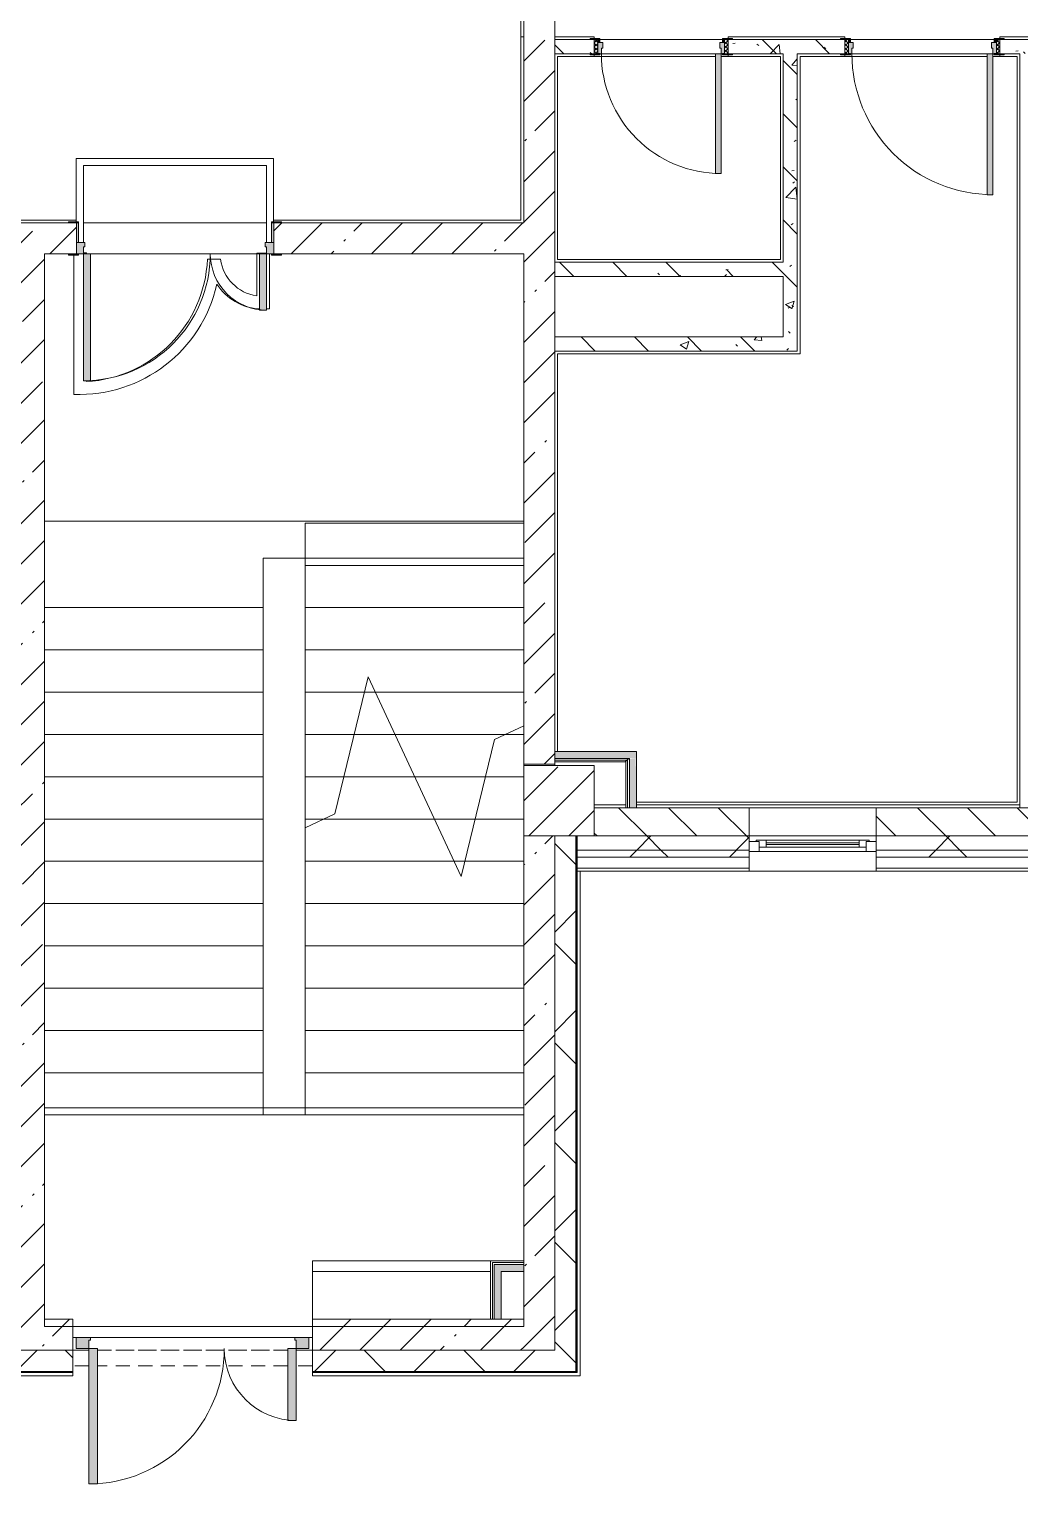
# Model space of a CAD drawing. Header units: millimetres. Extents: x 1322 to 199238, y -8553 to 29000.
# Drawn here: x 144198 to 151228, y -1048 to 9275 of the extents above; entities that cross this region are included whole.
import ezdxf

# ---------------------------------------------------------------- set-up
doc = ezdxf.new("R2010")
doc.units = ezdxf.units.MM
doc.linetypes.add('200_ШТРИХ__ш1_п0_6_', pattern=[160, 100, -60])
for name, color, linetype, lineweight in [('A-DETL-MBND-1', 7, '200_ШТРИХ__ш1_п0_6_', 9), ('A-GLAZ-3', 7, 'Continuous', 5), ('A-WALL', 7, 'Continuous', 9), ('A-WALL-4', 7, 'Continuous', 5), ('I-WALL-3', 7, 'Continuous', 5), ('S-COLS-1', 7, 'Continuous', 5), ('S-STRS-2', 7, 'Continuous', 5), ('S-STRS-MBND-1', 7, 'Continuous', 5)]:
    doc.layers.add(name, color=color, linetype=linetype, lineweight=lineweight)
for name, color, linetype, lineweight, true_color in [('A-DOOR-5', 7, 'Continuous', 5, 0xe2e2e2), ('A-DOOR-6', 7, 'Continuous', 5, 0xaaaaaa), ('A-DOOR-FRAM-3', 7, 'Continuous', 5, 0xe2e2e2), ('A-DOOR-FRAM-4', 7, 'Continuous', 5, 0xaaaaaa), ('A-FLOR-2', 7, 'Continuous', 5, 0xaaaaaa), ('I-WALL-2', 7, 'Continuous', 9, 0xe7e7e7), ('I-WALL-5', 7, 'Continuous', 5, 0x787878)]:
    doc.layers.add(name, color=color, linetype=linetype, lineweight=lineweight, true_color=true_color)
pattern_1 = [(45, (72227.77, 0), (-285.1231, 285.1231), []), (45, (72512.9, 0), (-285.1231, 285.1231), [504.031, -100.806, 16.764, -84.042])]
pattern_2 = [(45, (72227.77, 0), (-353.5534, 353.5534), []), (135, (72227.77, 0), (-353.5534, -353.5534), [])]
pattern_3 = [(135, (72227.77, 0), (-377.1708, -377.1708), [533.4, -88.9, 17.78, -88.9]), (135, (72227.77, 376.94), (-377.1708, -377.1708), []), (50, (72227.77, 0), (637.6445, -55.7866), [66.675, -733.425]), (355, (72227.8, 0), (-123.3494, 668.699), [53.34, -586.74]), (100.451, (72280.9, -4.65), (514.299, 612.908), [56.665, -623.315]), (46.184, (72227.8, 177.8), (948.7764, -147.15), [100.012, -1100.137]), (96.636, (72306.8, 165.5), (830.909, 865.997), [84.998, -934.973]), (351.184, (72227.8, 177.8), (830.918, 865.988), [80.01, -880.11]), (21, (72316.67, 133.35), (530.6506, -357.9283), [66.675, -733.425]), (326, (72316.7, 133.35), (216.308, 644.6585), [53.34, -586.74]), (71.451, (72360.9, 103.5), (746.9596, 286.7243), [56.665, -623.315]), (37.5, (72227.77, 0), (10.81053, 295.9426), [16.764, -562.864, 16.764, -578.866, -588.962]), (37.5, (72227.77, 0), (10.81053, 295.9426), [-1175.258, 16.764, -572.198]), (7.5, (72227.77, 0), (233.8692, 350.6318), [16.764, -322.834, 16.764, -549.529, -224.472]), (7.5, (72227.77, 0), (233.8692, 350.6318), [-905.891, 16.764, -207.708]), (327.5, (72029.52, 0), (474.5678, -20.0513), [16.764, -205.486, 16.764, -676.656, -920.115]), (327.5, (72029.52, 0), (474.5678, -20.0513), [-915.67, 16.764, -903.351]), (317.5, (71940.62, 0), (518.4522, 88.9934), [16.764, -272.161, 16.764, -443.738, -653.415]), (317.5, (71940.62, 0), (518.4522, 88.9934), [-749.427, 16.764, -636.651])]
pattern_4 = [(45, (72227.8, 0), (-530.33, 530.33), []), (135, (72227.8, 0), (-530.33, -530.33), [])]

# ---------------------------------------------------------------- blocks, each defined once
blk = doc.blocks.new('BSC_Колонна _Прямоугольная - 500х500-V130-1_10_3_птичка')
at = {"layer": 'S-COLS-1'}
h = blk.add_hatch(dxfattribs=at)
h.set_pattern_fill('FP_51', color=256, style=0, pattern_type=2)
h.set_pattern_definition([(45, (-75730, -3800), (-285.1231, 285.1231), []), (45, (-75444.88, -3800), (-285.1231, 285.1231), [504.031, -100.806, 16.764, -84.042])])
h.paths.add_polyline_path([(120, -250), (250, -250), (250, 250), (-250, 250), (-250, -250), (-30, -250)])
for p, q in [((250, 250), (-250, 250)), ((-250, 250), (-250, -250)), ((250, -250), (250, 250)), ((-250, -250), (250, -250))]:
    blk.add_line(p, q, dxfattribs=at)
blk = doc.blocks.new('110_Дверь_СКБ_1Ст_Внутренняя1 - Д-7_п__950x2100h_Туалет-32105350-1_10_3_птичка')
at = {"layer": 'A-DOOR-5'}
h = blk.add_hatch(color=256, dxfattribs=at)
h.paths.add_polyline_path([(437, -30), (462, -30), (462, 50), (437, 50), (437, 10), (427, 10), (427, -30)])
h.paths.add_polyline_path([(-438, -30), (-403, -30), (-403, 10), (-413, 10), (-413, 50), (-438, 50)])
at = {"layer": 'A-DOOR-6'}
h = blk.add_hatch(dxfattribs=at)
h.set_pattern_fill('FP_68', color=256, style=0, pattern_type=2)
h.set_pattern_definition([(135, (1826.41, 114.685), (-14.14214, -14.14214), []), (225, (1826.41, 114.685), (14.14214, -14.14214), [])])
h.paths.add_polyline_path([(487, -50), (487, 50), (462, 50), (463, -50)])
at = {"layer": 'A-DOOR-FRAM-3'}
for points in [[(-413, 50), (-373, 50), (-373, 900), (-413, 900), (-413, 70)], [(-453, 50), (-423, 50), (-423, 58), (-493, 58), (-493, 50), (-463, 50)], [(517, 50), (517, 58), (447, 58), (447, 50), (492, 50)], [(-453, -58), (-423, -58), (-423, -50), (-493, -50), (-493, -58), (-454, -58)], [(-423, -50), (-423, -30), (-438, -30), (-438, -50)], [(462, -50), (462, -30), (447, -30), (447, -50)], [(468, -58), (517, -58), (517, -50), (447, -50), (447, -58)]]:
    blk.add_hatch(color=256, dxfattribs=at).paths.add_polyline_path(points)
at = {"layer": 'A-DOOR-FRAM-4'}
h = blk.add_hatch(dxfattribs=at)
h.set_pattern_fill('FP_69', color=256, style=0, pattern_type=2)
h.set_pattern_definition([(45, (-296.384, 114.685), (-14.1421, 14.1421), []), (135, (-296.384, 114.685), (-14.1421, -14.1421), [])])
h.paths.add_polyline_path([(-453, -50), (-438, -50), (-438, 50), (-463, 50), (-463, -50)])
at = {"layer": 'A-DOOR-6'}
for p, q in [((-413, 900), (-413, 50)), ((-373, 900), (-413, 900)), ((-373, 50), (-373, 900)), ((-413, 50), (-373, 50))]:
    blk.add_line(p, q, dxfattribs=at)
blk.add_arc((-413, 50), 850, 360, 90, dxfattribs=at)
at = {"layer": 'A-DOOR-FRAM-4'}
for p, q in [((-423, 58), (-493, 58)), ((-493, 58), (-493, 50)), ((-493, 50), (-423, 50)), ((-438, 50), (-463, 50)), ((-463, 50), (-463, -50)), ((-413, 50), (-438, 50)), ((-438, 50), (-438, -30)), ((-438, -50), (-438, 50)), ((-423, 50), (-438, 50)), ((-438, 50), (-438, 49)), ((-438, 49), (-423, 49)), ((-423, 50), (-423, 58)), ((-423, 49), (-423, 50)), ((-413, 10), (-413, 50)), ((-403, 10), (-413, 10)), ((-403, -30), (-403, 10)), ((437, 10), (427, 10)), ((427, 10), (427, -30)), ((437, 50), (437, 10)), ((462, 50), (437, 50)), ((517, 58), (447, 58)), ((447, 58), (447, 50)), ((462, 50), (447, 50)), ((447, 50), (447, 49)), ((447, 50), (517, 50)), ((447, 49), (462, 49)), ((462, -30), (462, 50)), ((487, 50), (462, 50)), ((462, 50), (462, -50)), ((462, 49), (462, 50)), ((487, -50), (487, 50)), ((517, 50), (517, 58)), ((-423, -50), (-493, -50)), ((-493, -50), (-493, -58)), ((-493, -58), (-423, -58)), ((-463, -50), (-438, -50)), ((-438, -30), (-403, -30)), ((-423, -30), (-438, -30)), ((-438, -30), (-438, -50)), ((-438, -50), (-423, -50)), ((-423, -50), (-423, -30)), ((-423, -58), (-423, -50)), ((427, -30), (462, -30)), ((462, -30), (447, -30)), ((447, -30), (447, -50)), ((447, -50), (462, -50)), ((517, -50), (447, -50)), ((447, -50), (447, -58)), ((447, -58), (517, -58)), ((462, -50), (462, -30)), ((462, -50), (487, -50)), ((517, -58), (517, -50))]:
    blk.add_line(p, q, dxfattribs=at)
blk = doc.blocks.new('110_Дверь_СКБ_1Ст_Внутренняя1 - Д-4 _п_ 1100x2100h_су мгн 2-33304581-1_10_3_птичка')
at = {"layer": 'A-DOOR-5'}
h = blk.add_hatch(color=256, dxfattribs=at)
h.paths.add_polyline_path([(-488, 50), (-513, 50), (-513, -30), (-478, -30), (-478, 10), (-488, 10)])
h.paths.add_polyline_path([(512, 50), (512, 10), (502, 10), (502, -30), (537, -30), (532, 50), (522, 50)])
at = {"layer": 'A-DOOR-6'}
h = blk.add_hatch(dxfattribs=at)
h.set_pattern_fill('FP_70', color=256, style=0, pattern_type=2)
h.set_pattern_definition([(135, (1751.41, 114.685), (-14.14214, -14.14214), []), (225, (1751.41, 114.685), (14.14214, -14.14214), [])])
h.paths.add_polyline_path([(562, 50), (537, 50), (537, -50), (562, -50)])
at = {"layer": 'A-DOOR-FRAM-3'}
for points in [[(-488, 1050), (-488, 50), (-448, 50), (-448, 1050)], [(-499, 58), (-568, 58), (-568, 50), (-498, 50), (-498, 58)], [(530, 58), (522, 58), (522, 50), (592, 50), (592, 58), (537, 58)], [(-520, -50), (-568, -50), (-568, -58), (-498, -58), (-499, -50), (-513, -50)], [(-502, -30), (-513, -30), (-513, -50), (-498, -50), (-499, -30)], [(537, -30), (522, -30), (522, -50), (537, -50)], [(522, -50), (522, -58), (592, -58), (592, -50), (537, -50)]]:
    blk.add_hatch(color=256, dxfattribs=at).paths.add_polyline_path(points)
at = {"layer": 'A-DOOR-FRAM-4'}
h = blk.add_hatch(dxfattribs=at)
h.set_pattern_fill('FP_71', color=256, style=0, pattern_type=2)
h.set_pattern_definition([(45, (-371.384, 114.685), (-14.1421, 14.1421), []), (135, (-371.384, 114.685), (-14.1421, -14.1421), [])])
h.paths.add_polyline_path([(-513, 50), (-538, 50), (-538, -50), (-513, -50), (-513, -42)])
at = {"layer": 'A-DOOR-6'}
for p, q in [((-488, 1050), (-488, 50)), ((-448, 1050), (-488, 1050)), ((-448, 50), (-448, 1050)), ((-488, 50), (-448, 50))]:
    blk.add_line(p, q, dxfattribs=at)
blk.add_arc((-488, 50), 1000, 360, 90, dxfattribs=at)
at = {"layer": 'A-DOOR-FRAM-4'}
for p, q in [((-498, 58), (-568, 58)), ((-568, 58), (-568, 50)), ((-568, 50), (-498, 50)), ((-513, 50), (-538, 50)), ((-538, 50), (-538, -50)), ((-488, 50), (-513, 50)), ((-513, 50), (-513, -30)), ((-513, -50), (-513, 50)), ((-498, 50), (-513, 50)), ((-513, 50), (-513, 49)), ((-513, 49), (-498, 49)), ((-498, 50), (-498, 58)), ((-498, 49), (-498, 50)), ((-488, 10), (-488, 50)), ((-478, 10), (-488, 10)), ((-478, -30), (-478, 10)), ((512, 10), (502, 10)), ((502, 10), (502, -30)), ((512, 50), (512, 10)), ((537, 50), (512, 50)), ((592, 58), (522, 58)), ((522, 58), (522, 50)), ((537, 50), (522, 50)), ((522, 50), (522, 49)), ((522, 50), (592, 50)), ((522, 49), (537, 49)), ((537, -30), (537, 50)), ((562, 50), (537, 50)), ((537, 50), (537, -50)), ((537, 49), (537, 50)), ((562, -50), (562, 50)), ((592, 50), (592, 58)), ((-498, -50), (-568, -50)), ((-568, -50), (-568, -58)), ((-568, -58), (-498, -58)), ((-538, -50), (-513, -50)), ((-513, -30), (-478, -30)), ((-498, -30), (-513, -30)), ((-513, -30), (-513, -50)), ((-513, -50), (-498, -50)), ((-498, -50), (-498, -30)), ((-498, -58), (-498, -50)), ((502, -30), (537, -30)), ((537, -30), (522, -30)), ((522, -30), (522, -50)), ((522, -50), (537, -50)), ((592, -50), (522, -50)), ((522, -50), (522, -58)), ((522, -58), (592, -58)), ((537, -50), (537, -30)), ((537, -50), (562, -50)), ((592, -58), (592, -50))]:
    blk.add_line(p, q, dxfattribs=at)
blk = doc.blocks.new('110_Дверь_СКБ_2Ст - Д-1_л_Лестничная клетка EIS60 2-32142534-1_10_3_птичка')
at = {"layer": 'A-DOOR-5'}
for points in [[(640, 1010), (612, 1010), (612, 110), (662, 110), (662, 1010), (640, 1010)], [(-588, 510), (-638, 510), (-638, 110), (-588, 110), (-588, 499)], [(712, 30), (697, 30), (700, -110), (712, -110), (712, 30)]]:
    blk.add_hatch(color=256, dxfattribs=at).paths.add_polyline_path(points)
h = blk.add_hatch(color=256, dxfattribs=at)
h.paths.add_polyline_path([(712, 110), (662, 110), (662, 60), (652, 60), (652, 30), (712, 33), (712, 102)])
h.paths.add_polyline_path([(-687, 110), (-688, 110), (-687, 30), (-628, 36), (-628, 60), (-638, 60), (-638, 110), (-658, 110)])
at = {"layer": 'A-DOOR-FRAM-3'}
for points in [[(-673, 118), (-743, 118), (-743, 110), (-673, 110)], [(707, 118), (697, 118), (697, 110), (767, 110), (767, 118), (712, 118)], [(-673, 30), (-688, 30), (-687, -110), (-673, -110), (-673, -21)], [(-687, -110), (-743, -110), (-743, -118), (-673, -118), (-674, -110)], [(707, -110), (697, -110), (699, -118), (767, -118), (767, -110), (712, -110)]]:
    blk.add_hatch(color=256, dxfattribs=at).paths.add_polyline_path(points)
at = {"layer": 'A-DOOR-6'}
for p, q in [((662, 1010), (612, 1010)), ((612, 1010), (612, 110)), ((662, 110), (662, 1010)), ((-638, 510), (-638, 110)), ((-588, 510), (-638, 510)), ((-588, 110), (-588, 510)), ((-638, 110), (-588, 110)), ((612, 110), (662, 110))]:
    blk.add_line(p, q, dxfattribs=at)
for centre, radius, start, end in [((662, 110), 900, 90, 180), ((-638, 110), 400, 360, 90)]:
    blk.add_arc(centre, radius, start, end, dxfattribs=at)
at = {"layer": 'A-DOOR-FRAM-4'}
for p, q in [((-673, 118), (-743, 118)), ((-743, 118), (-743, 110)), ((-743, 110), (-673, 110)), ((-638, 110), (-688, 110)), ((-688, 110), (-688, 30)), ((-673, 110), (-673, 118)), ((-638, 60), (-638, 110)), ((662, 110), (662, 60)), ((712, 110), (662, 110)), ((767, 118), (697, 118)), ((697, 118), (697, 110)), ((697, 110), (767, 110)), ((712, 30), (712, 110)), ((767, 110), (767, 118)), ((-688, 30), (-628, 30)), ((-673, 30), (-688, 30)), ((-688, 30), (-688, -110)), ((-673, -110), (-673, 30)), ((-628, 60), (-638, 60)), ((-628, 30), (-628, 60)), ((662, 60), (652, 60)), ((652, 60), (652, 30)), ((652, 30), (712, 30)), ((712, 30), (697, 30)), ((697, 30), (697, -110)), ((712, -110), (712, 30)), ((-673, -110), (-743, -110)), ((-743, -110), (-743, -118)), ((-743, -118), (-673, -118)), ((-688, -110), (-673, -110)), ((-673, -118), (-673, -110)), ((697, -110), (712, -110)), ((767, -110), (697, -110)), ((697, -110), (697, -118)), ((697, -118), (767, -118)), ((767, -118), (767, -110))]:
    blk.add_line(p, q, dxfattribs=at)
blk = doc.blocks.new('120_Окно_СКБ_1Ст - 120_Окно_СКБ_1Ст 900х2500_h_-19906774-1_10_3_птичка')
at = {"layer": 'A-GLAZ-3'}
for p, q in [((-450, -75), (-450, -5)), ((-450, -5), (-380, -5)), ((450, -5), (-450, -5)), ((-380, -75), (-450, -75)), ((-450, -75), (-400, -75)), ((-380, -75), (-400, -75)), ((-400, -75), (-400, -85)), ((-400, -85), (400, -85)), ((400, -85), (-400, -85)), ((-380, -5), (-380, -75)), ((380, -35), (-380, -35)), ((-380, -35), (-380, -75)), ((-330, -85), (-330, -35)), ((-330, -55), (330, -55)), ((330, -65), (-330, -65)), ((330, -85), (330, -35)), ((380, -75), (380, -5)), ((380, -5), (450, -5)), ((380, -75), (380, -35)), ((450, -75), (380, -75)), ((400, -75), (380, -75)), ((400, -75), (450, -75)), ((400, -85), (400, -75)), ((450, -5), (450, -75))]:
    blk.add_line(p, q, dxfattribs=at)
blk = doc.blocks.new('110_Дверь_СКБ_2Ст_Наружная - ДН-1_л__ Двухстворчатая 1350 х3200 _ЛК_ в свету с верхним остеклением 2-V243-1_10_3_птичка')
at = {"layer": 'A-DOOR-5'}
for points in [[(694.5, 869), (694.5, -91), (754.5, -91), (754.5, 869)], [(-715.5, 419), (-715.5, -91), (-655.5, -91), (-655.5, 419)]]:
    blk.add_hatch(color=256, dxfattribs=at).paths.add_polyline_path(points)
h = blk.add_hatch(color=256, dxfattribs=at)
h.paths.add_polyline_path([(-805.5, -91), (-805.5, -171), (-705.5, -171), (-705.5, -151), (-715.5, -151), (-715.5, -91), (-780.5, -91)])
h.paths.add_polyline_path([(839.1, -91), (754.5, -91), (754.5, -151), (744.5, -151), (744.5, -171), (844.5, -171), (844.5, -91)])
at = {"layer": 'A-DOOR-6'}
for p, q in [((754.5, 869), (694.5, 869)), ((694.5, 869), (694.5, -91)), ((754.5, -91), (754.5, 869)), ((-715.5, 419), (-715.5, -91)), ((-655.5, 419), (-715.5, 419)), ((-655.5, -91), (-655.5, 419)), ((-715.5, -91), (-655.5, -91)), ((694.5, -91), (754.5, -91))]:
    blk.add_line(p, q, dxfattribs=at)
for centre, radius, start, end in [((754.5, -91), 960, 90, 180), ((-715.5, -91), 510, 0, 90)]:
    blk.add_arc(centre, radius, start, end, dxfattribs=at)
at = {"layer": 'A-DOOR-FRAM-4'}
for p, q in [((-715.5, -91), (-805.5, -91)), ((-805.5, -91), (-805.5, -171)), ((-715.5, -151), (-715.5, -91)), ((754.5, -91), (754.5, -151)), ((844.5, -91), (754.5, -91)), ((844.5, -171), (844.5, -91)), ((-805.5, -171), (-705.5, -171)), ((-705.5, -151), (-715.5, -151)), ((-705.5, -171), (-705.5, -151)), ((754.5, -151), (744.5, -151)), ((744.5, -151), (744.5, -171)), ((744.5, -171), (844.5, -171))]:
    blk.add_line(p, q, dxfattribs=at)
blk = doc.blocks.new('Зашивка приборов отопления5 - Зашивка приборов отопления-33272456-1_10_3_птичка')
at = {"layer": 'A-WALL-4'}
for p, q in [((75245, 535), (73980, 535)), ((73980, 535), (73980, 460)), ((75245, 460), (73980, 460)), ((73980, 460), (73980, 120)), ((73980, 460), (75245, 460))]:
    blk.add_line(p, q, dxfattribs=at)

msp = doc.modelspace()

# ---------------------------------------------------------------- hatches: boundary and pattern name
at = {"layer": 'A-WALL-4'}
h = msp.add_hatch(dxfattribs=at)
h.set_pattern_fill('FP_67', color=256, style=0, pattern_type=2)
h.set_pattern_definition([(135, (72227.77, 0), (-176.7767, -176.7767), [])])
h.paths.add_polyline_path([(148257.9, 3550), (149307.8, 3550), (149307.8, 3750), (148207.8, 3750), (148207.8, 3550)])
h.paths.add_polyline_path([(151228.2, 3550), (151408.2, 3550), (151408.2, 3750), (150207.8, 3750), (150207.8, 3550), (151047.6, 3550)])
h.paths.add_polyline_path([(156427.8, 3550), (156427.8, 3750), (156327.8, 3750), (156327.8, 3550)])
h.paths.add_polyline_path([(152308.2, 3550), (152577.8, 3550), (152577.8, 3750), (152308.2, 3750), (152308.2, 3727.7)])
h.paths.add_polyline_path([(154227.8, 3550), (154227.8, 3750), (153077.8, 3750), (153077.8, 3550)])
h = msp.add_hatch(dxfattribs=at)
h.set_pattern_fill('FP_56', color=256, style=0, pattern_type=2)
h.set_pattern_definition(pattern_2)
h.paths.add_polyline_path([(147927.8, -250), (148077.8, -250), (148077.8, 3550), (147927.8, 3550), (147927.8, -210)])
h = msp.add_hatch(dxfattribs=at)
h.set_pattern_fill('FP_56', color=256, style=0, pattern_type=2)
h.set_pattern_definition(pattern_2)
h.paths.add_polyline_path([(156627.2, 3450), (157027.8, 3450), (157027.8, 3550), (156327.8, 3550), (156327.8, 3450), (156427.8, 3450)])
h.paths.add_polyline_path([(149187.8, 3450), (149307.8, 3455.7), (149307.8, 3550), (148085.8, 3550), (148085.8, 3450), (148846, 3450)])
h.paths.add_polyline_path([(150207.8, 3450), (151408.2, 3450), (151408.2, 3550), (150207.8, 3550), (150207.8, 3466.9)])
h.paths.add_polyline_path([(152907.5, 3450), (154227.8, 3450), (154227.8, 3550), (152308.2, 3550), (152308.2, 3450)])
h = msp.add_hatch(dxfattribs=at)
h.set_pattern_fill('FP_56', color=256, style=0, pattern_type=2)
h.set_pattern_definition(pattern_2)
h.paths.add_polyline_path([(156327.8, 3400), (157077.8, 3400), (157077.8, 3450), (156327.8, 3450), (156327.8, 3440)])
h.paths.add_polyline_path([(149187.8, 3400), (149307.8, 3400), (149307.8, 3450), (148085.8, 3450), (148085.8, 3400), (148257.9, 3400)])
h.paths.add_polyline_path([(151047.6, 3400), (151408.2, 3400), (151408.2, 3450), (150207.8, 3450), (150207.8, 3400)])
h.paths.add_polyline_path([(152308.2, 3400), (154227.8, 3400), (154227.8, 3450), (152308.2, 3450), (152308.2, 3440)])
h = msp.add_hatch(dxfattribs=at)
h.set_pattern_fill('FP_56', color=256, style=0, pattern_type=2)
h.set_pattern_definition(pattern_2)
h.paths.add_polyline_path([(147921.6, -250), (147927.8, -250), (147927.8, -100), (146207.8, -100), (146207.8, -250), (147919.8, -250)])
h.paths.add_polyline_path([(139888.5, -250), (142887.8, -250), (142887.8, -100), (139287.8, -100), (139287.8, -250)])
h.paths.add_polyline_path([(144463.8, -250), (144507.8, -250), (144507.8, -100), (143787.8, -101.8), (143787.8, -250), (144307.8, -250)])
h.paths.add_polyline_path([(138028.6, -250), (138387.8, -250), (138387.8, -100), (137387.8, -100), (137387.8, -250)])
h.paths.add_polyline_path([(133137.8, -250), (133837.8, -250), (133837.8, -100), (133137.8, -100), (133137.8, -128.3)])
h.paths.add_polyline_path([(132237.8, -250), (132237.8, -100), (131487.8, -100), (131487.8, -250)])
h.paths.add_polyline_path([(135937.8, -250), (136487.8, -250), (136487.8, -100), (135937.8, -100), (135937.8, -121.3)])
h.paths.add_polyline_path([(128729.3, -250), (129387.8, -250), (129387.8, -100), (128637.8, -100), (128637.8, -250)])
h.paths.add_polyline_path([(114965.3, -250), (116537.8, -250), (116537.8, -100), (114965.3, -100), (114965.3, -173.5)])
h.paths.add_polyline_path([(119637.8, -250), (120387.8, -250), (120387.8, -100), (119637.8, -100), (119637.8, -161.8)])
h.paths.add_polyline_path([(121287.8, -250), (121999.3, -250), (121999.3, -100), (121287.8, -100), (121287.8, -157.7)])
h.paths.add_polyline_path([(125537.8, -250), (125537.8, -100), (124099.3, -100), (124099.3, -250), (125009.6, -250)])
h.paths.add_polyline_path([(109317.8, -250), (109317.8, -100), (108197.8, -100), (108197.8, -250), (109200.8, -250)])
h.paths.add_polyline_path([(111060.6, -250), (111267.8, -250), (111267.8, -100), (110217.8, -100), (110217.8, -250)])
h.paths.add_polyline_path([(112167.8, -250), (112865.3, -250), (112865.3, -100), (112167.8, -100), (112167.8, -180.4)])
h.paths.add_polyline_path([(106097.8, -250), (106097.8, -100), (105237.8, -100), (105237.8, -250)])
h.paths.add_polyline_path([(102437.8, -250), (102437.8, -100), (101437.5, -100), (101437.5, -250), (101761.3, -250)])
h.paths.add_polyline_path([(99537.8, -250), (100537.5, -250), (100537.5, -100), (99537.8, -100), (99537.8, -211.8)])
h.paths.add_polyline_path([(87812.4, -250), (87837.8, -250), (87837.8, -100), (87087.8, -100), (87087.8, -250)])
h.paths.add_polyline_path([(98637.8, -250), (98637.8, -100), (97662.8, -100), (97662.8, -250), (98041.6, -250)])
h.paths.add_polyline_path([(88737.8, -250), (89487.8, -250), (89487.8, -100), (88737.8, -100), (88737.8, -238.7)])
h.paths.add_polyline_path([(92937.8, -250), (92937.8, -100), (91587.8, -100), (91587.8, -250)])
h.paths.add_polyline_path([(94321.9, -250), (94862.8, -250), (94862.8, -100), (93837.8, -100), (93837.8, -250)])
h.paths.add_polyline_path([(81387.5, -250), (82137.8, -250), (82137.8, -100), (81387.5, -100), (81387.5, -118)])
h.paths.add_polyline_path([(80487.5, -250), (80487.5, -100), (79057.8, -100), (79057.8, -250), (80372.9, -250)])
h.paths.add_polyline_path([(84987.8, -250), (84987.8, -100), (84237.8, -100), (84237.8, -250)])
h.paths.add_polyline_path([(71967.8, -250), (75957.8, -250), (75957.8, -100), (71967.8, -100), (71967.8, -210)])
at = {"layer": 'I-WALL-2'}
for points in [[(147927.8, 4100), (148507.2, 4100), (148502.2, 4150), (147927.8, 4145)], [(148507.2, 3750), (148502.2, 4100), (148457.2, 4095.2), (148457.2, 3750)], [(147707.8, 460), (147707.8, 510), (147497.8, 510), (147497.8, 460), (147609, 460)], [(147547.8, 120), (147547.8, 460), (147497.8, 460), (147497.8, 120)]]:
    msp.add_hatch(color=256, dxfattribs=at).paths.add_polyline_path(points)
at = {"layer": 'I-WALL-3'}
h = msp.add_hatch(dxfattribs=at)
h.set_pattern_fill('FP_36', color=256, style=0, pattern_type=2)
h.set_pattern_definition(pattern_1)
h.paths.add_polyline_path([(147927.8, 7900), (147927.8, 9330), (147707.8, 9330), (147707.8, 7900)])
h.paths.add_polyline_path([(147927.8, 10830), (147927.8, 10900), (147907.8, 10900), (147907.8, 10830)])
h = msp.add_hatch(dxfattribs=at)
h.set_pattern_fill('FP_36', color=256, style=0, pattern_type=2)
h.set_pattern_definition(pattern_1)
h.paths.add_polyline_path([(144307.8, -100), (144307.8, 7900), (144087.8, 7900), (144087.8, -100)])
h = msp.add_hatch(dxfattribs=at)
h.set_pattern_fill('FP_36', color=256, style=0, pattern_type=2)
h.set_pattern_definition(pattern_1)
h.paths.add_polyline_path([(144307.8, 7680), (144532.8, 7680), (144532.8, 7900), (144307.8, 7900), (144307.8, 7708.9)])
h.paths.add_polyline_path([(147707.8, 7680), (147927.8, 7680), (147927.8, 7900), (145932.8, 7900), (145932.8, 7680), (147687.8, 7680)])
h = msp.add_hatch(dxfattribs=at)
h.set_pattern_fill('FP_36', color=256, style=0, pattern_type=2)
h.set_pattern_definition(pattern_1)
h.paths.add_polyline_path([(147707.8, 4060), (147927.8, 4060), (147927.8, 7680), (147707.8, 7680), (147707.8, 4095.2)])
h = msp.add_hatch(dxfattribs=at)
h.set_pattern_fill('FP_172', color=256, style=0, pattern_type=2)
h.set_pattern_definition(pattern_4)
h.paths.add_polyline_path([(148444.7, 4087.5), (148457.2, 4087.5), (148457.2, 4100), (147927.8, 4095.2), (147927.8, 4087.5), (148257.9, 4087.5)])
h = msp.add_hatch(dxfattribs=at)
h.set_pattern_fill('FP_172', color=256, style=0, pattern_type=2)
h.set_pattern_definition(pattern_4)
h.paths.add_polyline_path([(148444.7, 4075), (148444.7, 4087.5), (147927.8, 4087.5), (147927.8, 4075), (148432.2, 4075)])
h = msp.add_hatch(dxfattribs=at)
h.set_pattern_fill('FP_36', color=256, style=0, pattern_type=2)
h.set_pattern_definition(pattern_1)
h.paths.add_polyline_path([(147927.8, -100), (147927.8, 3550), (147707.8, 3550), (147707.8, -100)])
h = msp.add_hatch(dxfattribs=at)
h.set_pattern_fill('FP_36', color=256, style=0, pattern_type=2)
h.set_pattern_definition(pattern_1)
h.paths.add_polyline_path([(147707.8, -100), (147707.8, 120), (146207.8, 120), (146207.8, -100), (147327.9, -100)])
h.paths.add_polyline_path([(144507.8, -100), (144507.8, 120), (144307.8, 120), (144307.8, -100)])
at = {"layer": 'I-WALL-5'}
h = msp.add_hatch(dxfattribs=at)
h.set_pattern_fill('FP_65', color=256, style=0, pattern_type=2)
h.set_pattern_definition(pattern_3)
h.paths.add_polyline_path([(151208.2, 9100), (151392.8, 9100), (151392.8, 9200), (151085.8, 9200), (151085.8, 9100), (151115.8, 9100)])
h.paths.add_polyline_path([(147947.8, 9100), (148207.8, 9100), (148207.8, 9200), (147927.8, 9200), (147927.8, 9100)])
h.paths.add_polyline_path([(154012.1, 9100), (154057.8, 9100), (154057.8, 9200), (152492.8, 9200), (152492.8, 9100), (153957.8, 9100)])
h.paths.add_polyline_path([(149187.8, 9100), (149985.8, 9100), (149985.8, 9200), (149157.8, 9200), (149157.8, 9100)])
h = msp.add_hatch(dxfattribs=at)
h.set_pattern_fill('FP_65', color=256, style=0, pattern_type=2)
h.set_pattern_definition(pattern_3)
h.paths.add_polyline_path([(149648.7, 7090.6), (149648.7, 9100), (149548.7, 9100), (149548.7, 7090.6)])
h = msp.add_hatch(dxfattribs=at)
h.set_pattern_fill('FP_65', color=256, style=0, pattern_type=2)
h.set_pattern_definition(pattern_3)
h.paths.add_polyline_path([(148224.2, 7520.6), (149548.7, 7520.6), (149548.7, 7620.6), (147927.8, 7620.6), (147927.8, 7520.6), (147947.8, 7520.6)])
h = msp.add_hatch(dxfattribs=at)
h.set_pattern_fill('FP_65', color=256, style=0, pattern_type=2)
h.set_pattern_definition(pattern_3)
h.paths.add_polyline_path([(147927.8, 6990.6), (149648.7, 6990.6), (149648.7, 7090.6), (147927.8, 7090.6)])

# ---------------------------------------------------------------- linework, layer by layer
at = {"layer": 'A-DETL-MBND-1'}
for p, q in [((144507.8, -100), (144622.8, -100)), ((144622.8, -100), (144507.8, -100)), ((144682.8, -100), (146032.8, -100)), ((146032.8, -100), (144682.8, -100)), ((146092.8, -100), (146207.8, -100)), ((146207.8, -100), (146092.8, -100)), ((144622.8, -210), (144507.8, -210)), ((146032.8, -210), (144682.8, -210)), ((146207.8, -210), (146092.8, -210))]:
    msp.add_line(p, q, dxfattribs=at)
at = {"layer": 'A-FLOR-2'}
for p, q in [((147687.8, 7920), (147687.8, 10880)), ((147687.8, 9220), (147707.8, 9220)), ((147927.8, 9220), (148207.8, 9220)), ((148207.8, 9220), (148207.8, 9208)), ((149157.8, 9208), (149157.8, 9220)), ((149157.8, 9220), (149985.8, 9220)), ((149985.8, 9220), (149985.8, 9208)), ((151085.8, 9208), (151085.8, 9220)), ((151085.8, 9220), (151392.8, 9220)), ((148207.8, 9092), (148207.8, 9080)), ((149157.8, 9080), (149157.8, 9092)), ((149985.8, 9092), (149985.8, 9080)), ((151085.8, 9080), (151085.8, 9092)), ((147947.8, 9080), (147947.8, 7640.6)), ((147947.8, 9080), (149067.8, 9080)), ((149107.8, 9080), (149528.7, 9080)), ((149528.7, 7640.6), (149528.7, 9080)), ((149668.7, 9080), (149668.7, 6970.6)), ((149668.7, 9080), (150995.8, 9080)), ((151035.8, 9080), (151208.2, 9080)), ((151208.2, 3790), (151208.2, 9080)), ((144532.7, 8357.4), (144532.7, 7908)), ((145932.7, 8357.4), (144532.7, 8357.4)), ((144582.7, 7760), (144582.7, 8307.4)), ((144582.7, 8307.4), (145882.7, 8307.4)), ((145882.7, 8307.4), (145882.7, 7760)), ((145932.7, 7908), (145932.7, 8357.4)), ((143873.7, 7920), (144532.7, 7920)), ((145932.8, 7908), (145932.8, 7920)), ((145932.8, 7920), (147687.8, 7920)), ((144515.4, 7672), (144515.4, 6682.9)), ((144605.4, 7688.2), (144582.8, 7688.2)), ((144605.4, 7680), (144605.4, 7688.2)), ((145556.7, 7642.2), (145463.1, 7642.2)), ((145882.8, 7685.2), (145813, 7685.2)), ((145813, 7685.2), (145813, 7381.5)), ((145903, 7290.8), (145903, 7680)), ((147947.8, 7640.6), (149528.7, 7640.6)), ((149668.7, 6970.6), (147947.8, 6970.6)), ((147947.8, 6970.6), (147947.8, 4150)), ((144605.4, 6773.6), (144605.4, 6780)), ((147707.8, 5783.8), (144307.8, 5783.8)), ((147707.8, 4060), (147707.8, 4050)), ((147927.8, 4060), (147927.8, 4050)), ((148507.2, 3790), (151208.2, 3790)), ((144307.8, 1620), (147707.8, 1620)), ((144532.8, -8), (144507.8, -8)), ((146082.8, -8), (144632.8, -8)), ((146207.8, -8), (146182.8, -8))]:
    msp.add_line(p, q, dxfattribs=at)
for centre, radius, start, end in [((144554, 7682.2), 910, 273.23752, 357.48069), ((145858, 7682.2), 304, 187.56084, 261.48743), ((144554, 7682.2), 1000, 267.78741, 347.3989), ((145858, 7682.2), 394, 213.62195, 266.31806), ((145858, 7682.2), 394, 273.6096, 276.55825)]:
    msp.add_arc(centre, radius, start, end, dxfattribs=at)
at = {"layer": 'A-WALL'}
for p, q in [((147927.8, 9200), (147927.8, 9100)), ((147927.8, 7620.6), (147927.8, 7520.6)), ((147927.8, 7090.6), (147927.8, 6990.6)), ((147927.8, 4150), (147927.8, 4075)), ((148457.2, 4100), (147927.8, 4100)), ((148444.7, 4087.5), (147927.8, 4087.5)), ((148444.7, 3750), (148444.7, 4087.5)), ((148457.2, 3750), (148457.2, 4100)), ((151228.2, 3750), (151328.2, 3750)), ((147927.8, -100), (147927.8, 3550)), ((148077.8, -250), (148077.8, 3550)), ((148080.8, -253), (148080.8, 3550)), ((148085.8, 3550), (148085.8, 3300)), ((149307.8, 3550), (148207.8, 3550)), ((151408.2, 3550), (150207.8, 3550)), ((148085.8, 3450), (149307.8, 3450)), ((150207.8, 3450), (151408.2, 3450)), ((148085.8, 3400), (149307.8, 3400)), ((148085.8, 3320), (149307.8, 3320)), ((150207.8, 3400), (151408.2, 3400)), ((150207.8, 3320), (151408.2, 3320)), ((147485.3, 522.5), (147707.8, 522.5)), ((147485.3, 120), (147485.3, 522.5)), ((147707.8, 460), (147707.8, 535)), ((147497.8, 510), (147707.8, 510)), ((147497.8, 120), (147497.8, 510)), ((147472.8, 120), (147547.8, 120)), ((144507.8, -100), (144307.8, -100)), ((147707.8, -100), (146207.8, -100)), ((143787.8, -250), (144507.8, -250)), ((143787.8, -253), (144507.8, -253)), ((146207.8, -250), (148077.8, -250)), ((146207.8, -253), (148080.8, -253))]:
    msp.add_line(p, q, dxfattribs=at)
at = {"layer": 'A-WALL-4'}
for p, q in [((151228.2, 3750), (148207.8, 3750)), ((149307.8, 3300), (149307.8, 3750)), ((150207.8, 3750), (150207.8, 3300)), ((148085.8, 3300), (157177.8, 3300)), ((148085.8, -258), (148085.8, 3300)), ((148107.8, 3300), (148107.8, -280)), ((144307.8, -100), (144087.8, -100)), ((144507.8, -280), (144507.8, -100)), ((146207.8, -100), (146207.8, -280)), ((147927.8, -100), (147707.8, -100)), ((144507.8, -280), (71937.8, -280)), ((136487.8, -258), (144507.8, -258)), ((146207.8, -258), (148085.8, -258)), ((148107.8, -280), (146207.8, -280))]:
    msp.add_line(p, q, dxfattribs=at)
at = {"layer": 'I-WALL-3'}
for p, q in [((147707.8, 7900), (147707.8, 10900)), ((147927.8, 9200), (147927.8, 9376.2)), ((148177.8, 9200), (147927.8, 9200)), ((148247.8, 9200), (149117.8, 9200)), ((149955.8, 9200), (149187.8, 9200)), ((150025.8, 9200), (151045.8, 9200)), ((151362.8, 9200), (151115.8, 9200)), ((147927.8, 7900), (147927.8, 9100)), ((147927.8, 9100), (148177.8, 9100)), ((149067.8, 9100), (148257.9, 9100)), ((149187.8, 9100), (149548.7, 9100)), ((149548.7, 9100), (149548.7, 7620.6)), ((149648.7, 9100), (149955.8, 9100)), ((149648.7, 6990.6), (149648.7, 9100)), ((150995.8, 9100), (150035.8, 9100)), ((151115.8, 9100), (151228.2, 9100)), ((151228.2, 9100), (151228.2, 3750)), ((144477.8, 7900), (143917.8, 7900)), ((144582.7, 7900), (145882.7, 7900)), ((147707.8, 7900), (145987.8, 7900)), ((147927.8, 7620.6), (147927.8, 7900)), ((144307.8, 120), (144307.8, 7680)), ((144307.8, 7680), (144477.8, 7680)), ((145813, 7680), (144632.8, 7680)), ((145987.8, 7680), (147707.8, 7680)), ((147707.8, 7680), (147707.8, 4060)), ((149548.7, 7620.6), (147927.8, 7620.6)), ((147927.8, 7090.6), (147927.8, 7520.6)), ((147927.8, 7520.6), (149548.7, 7520.6)), ((149548.7, 7520.6), (149548.7, 7090.6)), ((149548.7, 7090.6), (147927.8, 7090.6)), ((147927.8, 4150), (147927.8, 6990.6)), ((147927.8, 6990.6), (149648.7, 6990.6)), ((148507.2, 4150), (147927.8, 4150)), ((148507.2, 3750), (148507.2, 4150)), ((147707.8, 4060), (147927.8, 4060)), ((147927.8, 4060), (147927.8, 4075)), ((147927.8, 4075), (148432.2, 4075)), ((148432.2, 4075), (148432.2, 3750)), ((148207.8, 3770), (148432.2, 3770)), ((148432.2, 3750), (148507.2, 3750)), ((148507.2, 3770), (151228.2, 3770)), ((147707.8, 3550), (147707.8, 535)), ((150207.8, 3550), (149307.8, 3550)), ((147707.8, 535), (147472.8, 535)), ((147472.8, 535), (147472.8, 120)), ((147547.8, 460), (147707.8, 460)), ((147547.8, 120), (147547.8, 460)), ((147707.8, 460), (147707.8, 120)), ((144507.8, 120), (144307.8, 120)), ((144507.8, -100), (144507.8, 120)), ((147472.8, 120), (146207.8, 120)), ((146207.8, 120), (146207.8, -100)), ((147707.8, 120), (147547.8, 120)), ((147707.8, -100), (147927.8, -100))]:
    msp.add_line(p, q, dxfattribs=at)
at = {"layer": 'S-STRS-2'}
for p, q in [((147707.8, 5769.7), (146157.8, 5769.7)), ((146157.8, 5769.7), (146157.8, 5469.7)), ((147707.8, 5769.7), (146157.8, 5769.7)), ((146157.8, 5469.7), (146157.8, 5169.7)), ((147707.8, 5469.7), (146157.8, 5469.7)), ((147707.8, 5469.7), (146157.8, 5469.7)), ((146157.8, 5169.7), (146157.8, 4869.7)), ((147707.8, 5169.7), (146157.8, 5169.7)), ((147707.8, 5169.7), (146157.8, 5169.7)), ((146157.8, 4869.7), (146157.8, 4569.7)), ((147707.8, 4869.7), (146157.8, 4869.7)), ((147707.8, 4869.7), (146157.8, 4869.7)), ((146157.8, 4569.7), (146157.8, 4269.7)), ((146576.3, 4569.7), (146157.8, 4569.7)), ((146576.3, 4569.7), (146157.8, 4569.7)), ((147707.8, 4569.7), (146653, 4569.7)), ((147707.8, 4569.7), (146653, 4569.7)), ((146157.8, 4269.7), (146157.8, 3969.7)), ((146503.4, 4269.7), (146157.8, 4269.7)), ((146503.4, 4269.7), (146157.8, 4269.7)), ((147576.1, 4269.7), (146792.9, 4269.7)), ((147576.1, 4269.7), (146792.9, 4269.7)), ((146157.8, 3969.7), (146157.8, 3669.7)), ((146430.5, 3969.7), (146157.8, 3969.7)), ((146430.5, 3969.7), (146157.8, 3969.7)), ((147435, 3969.7), (146932.8, 3969.7)), ((147435, 3969.7), (146932.8, 3969.7)), ((146157.8, 3669.7), (146157.8, 3608.3)), ((146289.4, 3669.7), (146157.8, 3669.7)), ((146289.4, 3669.7), (146157.8, 3669.7)), ((147362.1, 3669.7), (147072.7, 3669.7)), ((147362.1, 3669.7), (147072.7, 3669.7)), ((147289.2, 3369.7), (147212.6, 3369.7)), ((147289.2, 3369.7), (147212.6, 3369.7))]:
    msp.add_line(p, q, dxfattribs=at)
at = {"layer": 'S-STRS-MBND-1'}
for p, q in [((144307.8, 7680), (144307.8, 5169.7)), ((147707.8, 7680), (144307.8, 7680)), ((147707.8, 5520), (147707.8, 7680)), ((145857.8, 5520), (147707.8, 5520)), ((145857.8, 5169.7), (145857.8, 5520)), ((144307.8, 5169.7), (145857.8, 5169.7)), ((144307.8, 1569.7), (144307.8, 5169.7)), ((144307.8, 5169.7), (145857.8, 5169.7)), ((145857.8, 1569.7), (145857.8, 5169.7)), ((144307.8, 4869.7), (145857.8, 4869.7)), ((144307.8, 4869.7), (145857.8, 4869.7)), ((146366.3, 3705.6), (146602.6, 4677.8)), ((146602.6, 4677.8), (147262.9, 3261.7)), ((144307.8, 4569.7), (145857.8, 4569.7)), ((144307.8, 4569.7), (145857.8, 4569.7)), ((146653, 4569.7), (146576.3, 4569.7)), ((146653, 4569.7), (146576.3, 4569.7)), ((144307.8, 4269.7), (145857.8, 4269.7)), ((144307.8, 4269.7), (145857.8, 4269.7)), ((146792.9, 4269.7), (146503.4, 4269.7)), ((146792.9, 4269.7), (146503.4, 4269.7)), ((147262.9, 3261.7), (147499.2, 4233.8)), ((147499.2, 4233.8), (147707.8, 4331.1)), ((147707.8, 4269.7), (147576.1, 4269.7)), ((147707.8, 4269.7), (147576.1, 4269.7)), ((147707.8, 4060), (147707.8, 4050)), ((144307.8, 3969.7), (145857.8, 3969.7)), ((144307.8, 3969.7), (145857.8, 3969.7)), ((146932.8, 3969.7), (146430.5, 3969.7)), ((146932.8, 3969.7), (146430.5, 3969.7)), ((147707.8, 3969.7), (147435, 3969.7)), ((147707.8, 3969.7), (147435, 3969.7)), ((144307.8, 3669.7), (145857.8, 3669.7)), ((144307.8, 3669.7), (145857.8, 3669.7)), ((146157.8, 3608.3), (146366.3, 3705.6)), ((147072.7, 3669.7), (146289.4, 3669.7)), ((147072.7, 3669.7), (146289.4, 3669.7)), ((147707.8, 3669.7), (147362.1, 3669.7)), ((147707.8, 3669.7), (147362.1, 3669.7)), ((146157.8, 3608.3), (146157.8, 1569.7)), ((147707.8, 3550), (147707.8, 1569.7)), ((144307.8, 3369.7), (145857.8, 3369.7)), ((144307.8, 3369.7), (145857.8, 3369.7)), ((147212.6, 3369.7), (146157.8, 3369.7)), ((147212.6, 3369.7), (146157.8, 3369.7)), ((147707.8, 3369.7), (147289.2, 3369.7)), ((147707.8, 3369.7), (147289.2, 3369.7)), ((144307.8, 3069.7), (145857.8, 3069.7)), ((144307.8, 3069.7), (145857.8, 3069.7)), ((147707.8, 3069.7), (146157.8, 3069.7)), ((147707.8, 3069.7), (146157.8, 3069.7)), ((144307.8, 2769.7), (145857.8, 2769.7)), ((144307.8, 2769.7), (145857.8, 2769.7)), ((147707.8, 2769.7), (146157.8, 2769.7)), ((147707.8, 2769.7), (146157.8, 2769.7)), ((144307.8, 2469.7), (145857.8, 2469.7)), ((144307.8, 2469.7), (145857.8, 2469.7)), ((147707.8, 2469.7), (146157.8, 2469.7)), ((147707.8, 2469.7), (146157.8, 2469.7)), ((144307.8, 2169.7), (145857.8, 2169.7)), ((144307.8, 2169.7), (145857.8, 2169.7)), ((147707.8, 2169.7), (146157.8, 2169.7)), ((147707.8, 2169.7), (146157.8, 2169.7)), ((144307.8, 1869.7), (145857.8, 1869.7)), ((144307.8, 1869.7), (145857.8, 1869.7)), ((147707.8, 1869.7), (146157.8, 1869.7)), ((147707.8, 1869.7), (146157.8, 1869.7)), ((144307.8, 1569.7), (144307.8, 69.7)), ((144307.8, 1569.7), (145857.8, 1569.7)), ((144307.8, 1569.7), (145857.8, 1569.7)), ((146157.8, 1569.7), (145857.8, 1569.7)), ((147707.8, 1569.7), (146157.8, 1569.7)), ((147707.8, 1569.7), (146157.8, 1569.7)), ((147707.8, 69.7), (147707.8, 1569.7)), ((144307.8, 69.7), (147707.8, 69.7))]:
    msp.add_line(p, q, dxfattribs=at)

# ---------------------------------------------------------------- block references
at = {"layer": 'A-DOOR-6', "rotation": 180}
for name, p in [('110_Дверь_СКБ_1Ст_Внутренняя1 - Д-7_п__950x2100h_Туалет-32105350-1_10_3_птичка', (148695.3, 9150)), ('110_Дверь_СКБ_1Ст_Внутренняя1 - Д-4 _п_ 1100x2100h_су мгн 2-33304581-1_10_3_птичка', (150548.3, 9150)), ('110_Дверь_СКБ_2Ст - Д-1_л_Лестничная клетка EIS60 2-32142534-1_10_3_птичка', (145245.3, 7790)), ('110_Дверь_СКБ_2Ст_Наружная - ДН-1_л__ Двухстворчатая 1350 х3200 _ЛК_ в свету с верхним остеклением 2-V243-1_10_3_птичка', (145377.3, -179))]:
    msp.add_blockref(name, p, dxfattribs=at)
at = {"layer": 'A-GLAZ-3', "rotation": 180}
msp.add_blockref('120_Окно_СКБ_1Ст - 120_Окно_СКБ_1Ст 900х2500_h_-19906774-1_10_3_птичка', (149757.8, 3435), dxfattribs=at)
at = {"layer": 'A-WALL-4'}
msp.add_blockref('Зашивка приборов отопления5 - Зашивка приборов отопления-33272456-1_10_3_птичка', (72227.8, 0), dxfattribs=at)
at = {"layer": 'S-COLS-1'}
msp.add_blockref('BSC_Колонна _Прямоугольная - 500х500-V130-1_10_3_птичка', (147957.8, 3800), dxfattribs=at)

doc.saveas('drawing.dxf')
